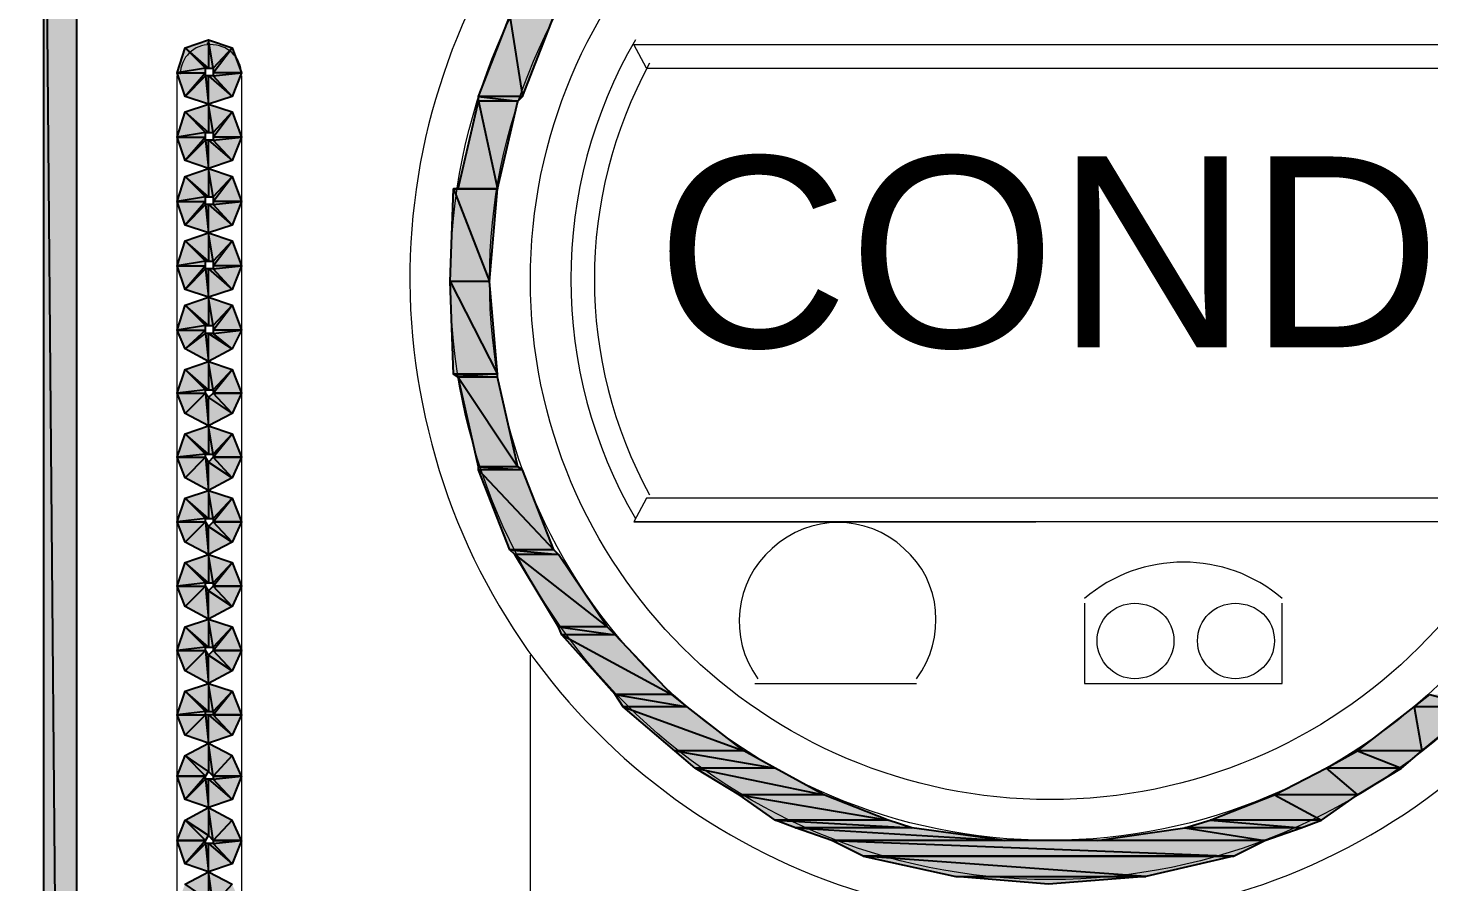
# Model space of a CAD drawing. Header units: millimetres. Extents: x 40 to 176, y -32 to 59.
# Drawn here: x 110.083 to 111.329, y -3.779 to -3.02 of the extents above; entities that cross this region are included whole.
import ezdxf

# ---------------------------------------------------------------- set-up
doc = ezdxf.new("R2010")
doc.units = ezdxf.units.MM
doc.layers.add('15 - Quadro de medição', color=6, linetype='Continuous')
doc.styles.add('Arial0', font='arial.ttf', dxfattribs={"height": 3.14658})

msp = doc.modelspace()

# ---------------------------------------------------------------- hatches: boundary and pattern name
at = {"layer": '15 - Quadro de medição', "true_color": 0x000007}
h = msp.add_hatch(color=7, dxfattribs=at)
h.paths.add_polyline_path([(110.126, -2.6836), (110.0967, -2.6836), (110.126, -6.026)])
h.paths.add_polyline_path([(110.0967, -2.6836), (110.126, -6.026), (110.0967, -6.026)])
h = msp.add_hatch(color=7, dxfattribs=at)
h.paths.add_polyline_path([(110.5506, -3.009), (110.5115, -3.009), (110.5227, -3.0803)])
h.paths.add_polyline_path([(110.5115, -3.009), (110.5227, -3.0803), (110.4836, -3.0803)])
h = msp.add_hatch(color=7, dxfattribs=at)
h.paths.add_polyline_path([(110.2643, -3.0803), (110.2475, -3.0621), (110.2726, -3.0593)])
h.paths.add_polyline_path([(110.2475, -3.0621), (110.2726, -3.0593), (110.2475, -3.0593)])
h.paths.add_polyline_path([(110.2726, -3.0593), (110.2475, -3.0593), (110.2643, -3.037)])
h.paths.add_polyline_path([(110.2475, -3.0593), (110.2643, -3.037), (110.2475, -3.0551)])
h.paths.add_polyline_path([(110.2643, -3.037), (110.2475, -3.0551), (110.2433, -3.03)])
h.paths.add_polyline_path([(110.2475, -3.0551), (110.2433, -3.03), (110.2433, -3.0551)])
h.paths.add_polyline_path([(110.2433, -3.03), (110.2433, -3.0551), (110.2224, -3.037)])
h.paths.add_polyline_path([(110.2433, -3.0551), (110.2224, -3.037), (110.2405, -3.0551)])
h.paths.add_polyline_path([(110.2224, -3.037), (110.2405, -3.0551), (110.2154, -3.0593)])
h.paths.add_polyline_path([(110.2405, -3.0551), (110.2154, -3.0593), (110.2405, -3.0593)])
h.paths.add_polyline_path([(110.2154, -3.0593), (110.2405, -3.0593), (110.2224, -3.0803)])
h.paths.add_polyline_path([(110.2405, -3.0593), (110.2224, -3.0803), (110.2405, -3.0621)])
h.paths.add_polyline_path([(110.2224, -3.0803), (110.2405, -3.0621), (110.2433, -3.0872)])
h.paths.add_polyline_path([(110.2405, -3.0621), (110.2433, -3.0872), (110.2433, -3.0621)])
h.paths.add_polyline_path([(110.2433, -3.0872), (110.2433, -3.0621), (110.2643, -3.0803)])
h.paths.add_polyline_path([(110.2433, -3.0621), (110.2643, -3.0803), (110.2475, -3.0621)])
h = msp.add_hatch(color=7, dxfattribs=at)
h.paths.add_polyline_path([(110.2643, -3.1375), (110.2475, -3.1194), (110.2726, -3.1166)])
h.paths.add_polyline_path([(110.2475, -3.1194), (110.2726, -3.1166), (110.2475, -3.1166)])
h.paths.add_polyline_path([(110.2726, -3.1166), (110.2475, -3.1166), (110.2643, -3.0942)])
h.paths.add_polyline_path([(110.2475, -3.1166), (110.2643, -3.0942), (110.2475, -3.1124)])
h.paths.add_polyline_path([(110.2643, -3.0942), (110.2475, -3.1124), (110.2433, -3.0872)])
h.paths.add_polyline_path([(110.2475, -3.1124), (110.2433, -3.0872), (110.2433, -3.1124)])
h.paths.add_polyline_path([(110.2433, -3.0872), (110.2433, -3.1124), (110.2224, -3.0942)])
h.paths.add_polyline_path([(110.2433, -3.1124), (110.2224, -3.0942), (110.2405, -3.1124)])
h.paths.add_polyline_path([(110.2224, -3.0942), (110.2405, -3.1124), (110.2154, -3.1166)])
h.paths.add_polyline_path([(110.2405, -3.1124), (110.2154, -3.1166), (110.2405, -3.1166)])
h.paths.add_polyline_path([(110.2154, -3.1166), (110.2405, -3.1166), (110.2224, -3.1375)])
h.paths.add_polyline_path([(110.2405, -3.1166), (110.2224, -3.1375), (110.2405, -3.1194)])
h.paths.add_polyline_path([(110.2224, -3.1375), (110.2405, -3.1194), (110.2433, -3.1445)])
h.paths.add_polyline_path([(110.2405, -3.1194), (110.2433, -3.1445), (110.2433, -3.1194)])
h.paths.add_polyline_path([(110.2433, -3.1445), (110.2433, -3.1194), (110.2643, -3.1375)])
h.paths.add_polyline_path([(110.2433, -3.1194), (110.2643, -3.1375), (110.2475, -3.1194)])
h = msp.add_hatch(color=7, dxfattribs=at)
h.paths.add_polyline_path([(110.5185, -3.0845), (110.4836, -3.0845), (110.5003, -3.1627)])
h.paths.add_polyline_path([(110.4836, -3.0845), (110.5003, -3.1627), (110.4654, -3.1627)])
h = msp.add_hatch(color=7, dxfattribs=at)
h.paths.add_polyline_path([(110.5227, -3.0803), (110.4836, -3.0803), (110.5185, -3.0845)])
h.paths.add_polyline_path([(110.4836, -3.0803), (110.5185, -3.0845), (110.4836, -3.0845)])
h = msp.add_hatch(color=7, dxfattribs=at)
h.paths.add_polyline_path([(110.2643, -3.1948), (110.2475, -3.1766), (110.2726, -3.1738)])
h.paths.add_polyline_path([(110.2475, -3.1766), (110.2726, -3.1738), (110.2475, -3.1738)])
h.paths.add_polyline_path([(110.2726, -3.1738), (110.2475, -3.1738), (110.2643, -3.1515)])
h.paths.add_polyline_path([(110.2475, -3.1738), (110.2643, -3.1515), (110.2475, -3.1697)])
h.paths.add_polyline_path([(110.2643, -3.1515), (110.2475, -3.1697), (110.2433, -3.1445)])
h.paths.add_polyline_path([(110.2475, -3.1697), (110.2433, -3.1445), (110.2433, -3.1697)])
h.paths.add_polyline_path([(110.2433, -3.1445), (110.2433, -3.1697), (110.2224, -3.1515)])
h.paths.add_polyline_path([(110.2433, -3.1697), (110.2224, -3.1515), (110.2405, -3.1697)])
h.paths.add_polyline_path([(110.2224, -3.1515), (110.2405, -3.1697), (110.2154, -3.1738)])
h.paths.add_polyline_path([(110.2405, -3.1697), (110.2154, -3.1738), (110.2405, -3.1738)])
h.paths.add_polyline_path([(110.2154, -3.1738), (110.2405, -3.1738), (110.2224, -3.1948)])
h.paths.add_polyline_path([(110.2405, -3.1738), (110.2224, -3.1948), (110.2405, -3.1766)])
h.paths.add_polyline_path([(110.2224, -3.1948), (110.2405, -3.1766), (110.2433, -3.2018)])
h.paths.add_polyline_path([(110.2405, -3.1766), (110.2433, -3.2018), (110.2433, -3.1766)])
h.paths.add_polyline_path([(110.2433, -3.2018), (110.2433, -3.1766), (110.2643, -3.1948)])
h.paths.add_polyline_path([(110.2433, -3.1766), (110.2643, -3.1948), (110.2475, -3.1766)])
h = msp.add_hatch(color=7, dxfattribs=at)
h.paths.add_polyline_path([(110.5003, -3.1627), (110.4612, -3.1627), (110.4933, -3.2451)])
h.paths.add_polyline_path([(110.4612, -3.1627), (110.4933, -3.2451), (110.4584, -3.2451)])
h = msp.add_hatch(color=7, dxfattribs=at)
h.paths.add_polyline_path([(110.2643, -3.2521), (110.2475, -3.2339), (110.2726, -3.2311)])
h.paths.add_polyline_path([(110.2475, -3.2339), (110.2726, -3.2311), (110.2475, -3.2311)])
h.paths.add_polyline_path([(110.2726, -3.2311), (110.2475, -3.2311), (110.2643, -3.2088)])
h.paths.add_polyline_path([(110.2475, -3.2311), (110.2643, -3.2088), (110.2475, -3.2269)])
h.paths.add_polyline_path([(110.2643, -3.2088), (110.2475, -3.2269), (110.2433, -3.2018)])
h.paths.add_polyline_path([(110.2475, -3.2269), (110.2433, -3.2018), (110.2433, -3.2269)])
h.paths.add_polyline_path([(110.2433, -3.2018), (110.2433, -3.2269), (110.2224, -3.2088)])
h.paths.add_polyline_path([(110.2433, -3.2269), (110.2224, -3.2088), (110.2405, -3.2269)])
h.paths.add_polyline_path([(110.2224, -3.2088), (110.2405, -3.2269), (110.2154, -3.2311)])
h.paths.add_polyline_path([(110.2405, -3.2269), (110.2154, -3.2311), (110.2405, -3.2311)])
h.paths.add_polyline_path([(110.2154, -3.2311), (110.2405, -3.2311), (110.2224, -3.2521)])
h.paths.add_polyline_path([(110.2405, -3.2311), (110.2224, -3.2521), (110.2405, -3.2339)])
h.paths.add_polyline_path([(110.2224, -3.2521), (110.2405, -3.2339), (110.2433, -3.259)])
h.paths.add_polyline_path([(110.2405, -3.2339), (110.2433, -3.259), (110.2433, -3.2339)])
h.paths.add_polyline_path([(110.2433, -3.259), (110.2433, -3.2339), (110.2643, -3.2521)])
h.paths.add_polyline_path([(110.2433, -3.2339), (110.2643, -3.2521), (110.2475, -3.2339)])
h = msp.add_hatch(color=7, dxfattribs=at)
h.paths.add_polyline_path([(110.4933, -3.2451), (110.4584, -3.2451), (110.5003, -3.3275)])
h.paths.add_polyline_path([(110.4584, -3.2451), (110.5003, -3.3275), (110.4612, -3.3275)])
h = msp.add_hatch(color=7, dxfattribs=at)
h.paths.add_polyline_path([(110.2643, -3.3051), (110.2475, -3.2912), (110.2726, -3.2884)])
h.paths.add_polyline_path([(110.2475, -3.2912), (110.2726, -3.2884), (110.2475, -3.2884)])
h.paths.add_polyline_path([(110.2726, -3.2884), (110.2475, -3.2884), (110.2643, -3.266)])
h.paths.add_polyline_path([(110.2475, -3.2884), (110.2643, -3.266), (110.2475, -3.2842)])
h.paths.add_polyline_path([(110.2643, -3.266), (110.2475, -3.2842), (110.2433, -3.259)])
h.paths.add_polyline_path([(110.2475, -3.2842), (110.2433, -3.259), (110.2433, -3.2842)])
h.paths.add_polyline_path([(110.2433, -3.259), (110.2433, -3.2842), (110.2224, -3.266)])
h.paths.add_polyline_path([(110.2433, -3.2842), (110.2224, -3.266), (110.2405, -3.2842)])
h.paths.add_polyline_path([(110.2224, -3.266), (110.2405, -3.2842), (110.2154, -3.2884)])
h.paths.add_polyline_path([(110.2405, -3.2842), (110.2154, -3.2884), (110.2405, -3.2884)])
h.paths.add_polyline_path([(110.2154, -3.2884), (110.2405, -3.2884), (110.2224, -3.3051)])
h.paths.add_polyline_path([(110.2405, -3.2884), (110.2224, -3.3051), (110.2405, -3.2912)])
h.paths.add_polyline_path([(110.2224, -3.3051), (110.2405, -3.2912), (110.2433, -3.3163)])
h.paths.add_polyline_path([(110.2405, -3.2912), (110.2433, -3.3163), (110.2433, -3.2912)])
h.paths.add_polyline_path([(110.2433, -3.3163), (110.2433, -3.2912), (110.2643, -3.3051)])
h.paths.add_polyline_path([(110.2433, -3.2912), (110.2643, -3.3051), (110.2475, -3.2912)])
h = msp.add_hatch(color=7, dxfattribs=at)
h.paths.add_polyline_path([(110.2726, -3.3443), (110.2475, -3.3443), (110.2643, -3.3233)])
h.paths.add_polyline_path([(110.2475, -3.3443), (110.2643, -3.3233), (110.2475, -3.3415)])
h.paths.add_polyline_path([(110.2643, -3.3233), (110.2475, -3.3415), (110.2433, -3.3163)])
h.paths.add_polyline_path([(110.2475, -3.3415), (110.2433, -3.3163), (110.2433, -3.3415)])
h.paths.add_polyline_path([(110.2433, -3.3163), (110.2433, -3.3415), (110.2224, -3.3233)])
h.paths.add_polyline_path([(110.2433, -3.3415), (110.2224, -3.3233), (110.2405, -3.3415)])
h.paths.add_polyline_path([(110.2224, -3.3233), (110.2405, -3.3415), (110.2154, -3.3443)])
h.paths.add_polyline_path([(110.2405, -3.3415), (110.2154, -3.3443), (110.2405, -3.3443)])
h.paths.add_polyline_path([(110.2154, -3.3443), (110.2405, -3.3443), (110.2224, -3.3624)])
h = msp.add_hatch(color=7, dxfattribs=at)
h.paths.add_polyline_path([(110.5003, -3.3275), (110.4612, -3.3275), (110.5003, -3.3303)])
h.paths.add_polyline_path([(110.4612, -3.3275), (110.5003, -3.3303), (110.4654, -3.3303)])
h = msp.add_hatch(color=7, dxfattribs=at)
h.paths.add_polyline_path([(110.5003, -3.3303), (110.4654, -3.3303), (110.5185, -3.4099)])
h.paths.add_polyline_path([(110.4654, -3.3303), (110.5185, -3.4099), (110.4836, -3.4099)])
h = msp.add_hatch(color=7, dxfattribs=at)
h.paths.add_polyline_path([(110.2224, -3.3624), (110.2405, -3.3443), (110.2433, -3.3736)])
h.paths.add_polyline_path([(110.2405, -3.3443), (110.2433, -3.3736), (110.2433, -3.3484)])
h.paths.add_polyline_path([(110.2433, -3.3736), (110.2433, -3.3484), (110.2643, -3.3624)])
h.paths.add_polyline_path([(110.2433, -3.3484), (110.2643, -3.3624), (110.2475, -3.3443)])
h.paths.add_polyline_path([(110.2643, -3.3624), (110.2475, -3.3443), (110.2726, -3.3443)])
h = msp.add_hatch(color=7, dxfattribs=at)
h.paths.add_polyline_path([(110.2726, -3.4015), (110.2475, -3.4015), (110.2643, -3.3806)])
h.paths.add_polyline_path([(110.2475, -3.4015), (110.2643, -3.3806), (110.2475, -3.3987)])
h.paths.add_polyline_path([(110.2643, -3.3806), (110.2475, -3.3987), (110.2433, -3.3736)])
h.paths.add_polyline_path([(110.2475, -3.3987), (110.2433, -3.3736), (110.2433, -3.3987)])
h.paths.add_polyline_path([(110.2433, -3.3736), (110.2433, -3.3987), (110.2224, -3.3806)])
h.paths.add_polyline_path([(110.2433, -3.3987), (110.2224, -3.3806), (110.2405, -3.3987)])
h.paths.add_polyline_path([(110.2224, -3.3806), (110.2405, -3.3987), (110.2154, -3.4015)])
h.paths.add_polyline_path([(110.2405, -3.3987), (110.2154, -3.4015), (110.2405, -3.4015)])
h.paths.add_polyline_path([(110.2154, -3.4015), (110.2405, -3.4015), (110.2224, -3.4197)])
h = msp.add_hatch(color=7, dxfattribs=at)
h.paths.add_polyline_path([(110.2224, -3.4197), (110.2405, -3.4015), (110.2433, -3.4309)])
h.paths.add_polyline_path([(110.2405, -3.4015), (110.2433, -3.4309), (110.2433, -3.4057)])
h.paths.add_polyline_path([(110.2433, -3.4309), (110.2433, -3.4057), (110.2643, -3.4197)])
h.paths.add_polyline_path([(110.2433, -3.4057), (110.2643, -3.4197), (110.2475, -3.4015)])
h.paths.add_polyline_path([(110.2643, -3.4197), (110.2475, -3.4015), (110.2726, -3.4015)])
h = msp.add_hatch(color=7, dxfattribs=at)
h.paths.add_polyline_path([(110.5185, -3.4099), (110.4836, -3.4099), (110.5227, -3.4127)])
h.paths.add_polyline_path([(110.4836, -3.4099), (110.5227, -3.4127), (110.4836, -3.4127)])
h = msp.add_hatch(color=7, dxfattribs=at)
h.paths.add_polyline_path([(110.5227, -3.4127), (110.4836, -3.4127), (110.5506, -3.4839)])
h.paths.add_polyline_path([(110.4836, -3.4127), (110.5506, -3.4839), (110.5115, -3.4839)])
h = msp.add_hatch(color=7, dxfattribs=at)
h.paths.add_polyline_path([(110.2726, -3.4588), (110.2475, -3.4588), (110.2643, -3.4378)])
h.paths.add_polyline_path([(110.2475, -3.4588), (110.2643, -3.4378), (110.2475, -3.456)])
h.paths.add_polyline_path([(110.2643, -3.4378), (110.2475, -3.456), (110.2433, -3.4309)])
h.paths.add_polyline_path([(110.2475, -3.456), (110.2433, -3.4309), (110.2433, -3.456)])
h.paths.add_polyline_path([(110.2433, -3.4309), (110.2433, -3.456), (110.2224, -3.4378)])
h.paths.add_polyline_path([(110.2433, -3.456), (110.2224, -3.4378), (110.2405, -3.456)])
h.paths.add_polyline_path([(110.2224, -3.4378), (110.2405, -3.456), (110.2154, -3.4588)])
h.paths.add_polyline_path([(110.2405, -3.456), (110.2154, -3.4588), (110.2405, -3.4588)])
h.paths.add_polyline_path([(110.2154, -3.4588), (110.2405, -3.4588), (110.2224, -3.4769)])
h = msp.add_hatch(color=7, dxfattribs=at)
h.paths.add_polyline_path([(110.2224, -3.4769), (110.2405, -3.4588), (110.2433, -3.4881)])
h.paths.add_polyline_path([(110.2405, -3.4588), (110.2433, -3.4881), (110.2433, -3.463)])
h.paths.add_polyline_path([(110.2433, -3.4881), (110.2433, -3.463), (110.2643, -3.4769)])
h.paths.add_polyline_path([(110.2433, -3.463), (110.2643, -3.4769), (110.2475, -3.4588)])
h.paths.add_polyline_path([(110.2643, -3.4769), (110.2475, -3.4588), (110.2726, -3.4588)])
h = msp.add_hatch(color=7, dxfattribs=at)
h.paths.add_polyline_path([(110.2726, -3.5161), (110.2475, -3.5161), (110.2643, -3.4951)])
h.paths.add_polyline_path([(110.2475, -3.5161), (110.2643, -3.4951), (110.2475, -3.5133)])
h.paths.add_polyline_path([(110.2643, -3.4951), (110.2475, -3.5133), (110.2433, -3.4881)])
h.paths.add_polyline_path([(110.2475, -3.5133), (110.2433, -3.4881), (110.2433, -3.5133)])
h.paths.add_polyline_path([(110.2433, -3.4881), (110.2433, -3.5133), (110.2224, -3.4951)])
h.paths.add_polyline_path([(110.2433, -3.5133), (110.2224, -3.4951), (110.2405, -3.5133)])
h.paths.add_polyline_path([(110.2224, -3.4951), (110.2405, -3.5133), (110.2154, -3.5161)])
h.paths.add_polyline_path([(110.2405, -3.5133), (110.2154, -3.5161), (110.2405, -3.5161)])
h.paths.add_polyline_path([(110.2154, -3.5161), (110.2405, -3.5161), (110.2224, -3.5342)])
h = msp.add_hatch(color=7, dxfattribs=at)
h.paths.add_polyline_path([(110.5506, -3.4839), (110.5115, -3.4839), (110.5548, -3.4881)])
h.paths.add_polyline_path([(110.5115, -3.4839), (110.5548, -3.4881), (110.5157, -3.4881)])
h = msp.add_hatch(color=7, dxfattribs=at)
h.paths.add_polyline_path([(110.5548, -3.4881), (110.5157, -3.4881), (110.5981, -3.5524)])
h.paths.add_polyline_path([(110.5157, -3.4881), (110.5981, -3.5524), (110.5548, -3.5524)])
h = msp.add_hatch(color=7, dxfattribs=at)
h.paths.add_polyline_path([(110.2224, -3.5342), (110.2405, -3.5161), (110.2433, -3.5454)])
h.paths.add_polyline_path([(110.2405, -3.5161), (110.2433, -3.5454), (110.2433, -3.5202)])
h.paths.add_polyline_path([(110.2433, -3.5454), (110.2433, -3.5202), (110.2643, -3.5342)])
h.paths.add_polyline_path([(110.2433, -3.5202), (110.2643, -3.5342), (110.2475, -3.5161)])
h.paths.add_polyline_path([(110.2643, -3.5342), (110.2475, -3.5161), (110.2726, -3.5161)])
h = msp.add_hatch(color=7, dxfattribs=at)
h.paths.add_polyline_path([(110.2726, -3.5733), (110.2475, -3.5733), (110.2643, -3.5524)])
h.paths.add_polyline_path([(110.2475, -3.5733), (110.2643, -3.5524), (110.2475, -3.5705)])
h.paths.add_polyline_path([(110.2643, -3.5524), (110.2475, -3.5705), (110.2433, -3.5454)])
h.paths.add_polyline_path([(110.2475, -3.5705), (110.2433, -3.5454), (110.2433, -3.5705)])
h.paths.add_polyline_path([(110.2433, -3.5454), (110.2433, -3.5705), (110.2224, -3.5524)])
h.paths.add_polyline_path([(110.2433, -3.5705), (110.2224, -3.5524), (110.2405, -3.5705)])
h.paths.add_polyline_path([(110.2224, -3.5524), (110.2405, -3.5705), (110.2154, -3.5733)])
h.paths.add_polyline_path([(110.2405, -3.5705), (110.2154, -3.5733), (110.2405, -3.5733)])
h.paths.add_polyline_path([(110.2154, -3.5733), (110.2405, -3.5733), (110.2224, -3.5915)])
h = msp.add_hatch(color=7, dxfattribs=at)
h.paths.add_polyline_path([(110.5981, -3.5524), (110.5548, -3.5524), (110.6051, -3.5594)])
h.paths.add_polyline_path([(110.5548, -3.5524), (110.6051, -3.5594), (110.5576, -3.5594)])
h = msp.add_hatch(color=7, dxfattribs=at)
h.paths.add_polyline_path([(110.6051, -3.5594), (110.5576, -3.5594), (110.6554, -3.6124)])
h.paths.add_polyline_path([(110.5576, -3.5594), (110.6554, -3.6124), (110.6051, -3.6124)])
h = msp.add_hatch(color=7, dxfattribs=at)
h.paths.add_polyline_path([(110.2224, -3.5915), (110.2405, -3.5733), (110.2433, -3.6027)])
h.paths.add_polyline_path([(110.2405, -3.5733), (110.2433, -3.6027), (110.2433, -3.5775)])
h.paths.add_polyline_path([(110.2433, -3.6027), (110.2433, -3.5775), (110.2643, -3.5915)])
h.paths.add_polyline_path([(110.2433, -3.5775), (110.2643, -3.5915), (110.2475, -3.5733)])
h.paths.add_polyline_path([(110.2643, -3.5915), (110.2475, -3.5733), (110.2726, -3.5733)])
h = msp.add_hatch(color=7, dxfattribs=at)
h.paths.add_polyline_path([(110.2726, -3.6306), (110.2475, -3.6306), (110.2643, -3.6096)])
h.paths.add_polyline_path([(110.2475, -3.6306), (110.2643, -3.6096), (110.2475, -3.6278)])
h.paths.add_polyline_path([(110.2643, -3.6096), (110.2475, -3.6278), (110.2433, -3.6027)])
h.paths.add_polyline_path([(110.2475, -3.6278), (110.2433, -3.6027), (110.2433, -3.6278)])
h.paths.add_polyline_path([(110.2433, -3.6027), (110.2433, -3.6278), (110.2224, -3.6096)])
h.paths.add_polyline_path([(110.2433, -3.6278), (110.2224, -3.6096), (110.2405, -3.6278)])
h.paths.add_polyline_path([(110.2224, -3.6096), (110.2405, -3.6278), (110.2154, -3.6306)])
h.paths.add_polyline_path([(110.2405, -3.6278), (110.2154, -3.6306), (110.2405, -3.6306)])
h.paths.add_polyline_path([(110.2154, -3.6306), (110.2405, -3.6306), (110.2224, -3.6487)])
h = msp.add_hatch(color=7, dxfattribs=at)
h.paths.add_polyline_path([(110.6554, -3.6124), (110.6051, -3.6124), (110.6693, -3.6236)])
h.paths.add_polyline_path([(110.6051, -3.6124), (110.6693, -3.6236), (110.6121, -3.6236)])
h = msp.add_hatch(color=7, dxfattribs=at)
h.paths.add_polyline_path([(111.3803, -3.6124), (111.33, -3.6124), (111.3705, -3.6236)])
h.paths.add_polyline_path([(111.33, -3.6124), (111.3705, -3.6236), (111.316, -3.6236)])
h = msp.add_hatch(color=7, dxfattribs=at)
h.paths.add_polyline_path([(110.6693, -3.6236), (110.6121, -3.6236), (110.7196, -3.6627)])
h.paths.add_polyline_path([(110.6121, -3.6236), (110.7196, -3.6627), (110.6582, -3.6627)])
h = msp.add_hatch(color=7, dxfattribs=at)
h.paths.add_polyline_path([(111.3705, -3.6236), (111.316, -3.6236), (111.323, -3.6627)])
h.paths.add_polyline_path([(111.316, -3.6236), (111.323, -3.6627), (111.2657, -3.6627)])
h = msp.add_hatch(color=7, dxfattribs=at)
h.paths.add_polyline_path([(110.2224, -3.6487), (110.2405, -3.6306), (110.2433, -3.6557)])
h.paths.add_polyline_path([(110.2405, -3.6306), (110.2433, -3.6557), (110.2433, -3.6306)])
h.paths.add_polyline_path([(110.2433, -3.6557), (110.2433, -3.6306), (110.2643, -3.6487)])
h.paths.add_polyline_path([(110.2433, -3.6306), (110.2643, -3.6487), (110.2475, -3.6306)])
h.paths.add_polyline_path([(110.2643, -3.6487), (110.2475, -3.6306), (110.2726, -3.6306)])
h = msp.add_hatch(color=7, dxfattribs=at)
h.paths.add_polyline_path([(110.2726, -3.6851), (110.2643, -3.6669), (110.2475, -3.6851)])
h.paths.add_polyline_path([(110.2643, -3.6669), (110.2475, -3.6851), (110.2433, -3.6557)])
h.paths.add_polyline_path([(110.2475, -3.6851), (110.2433, -3.6557), (110.2433, -3.6809)])
h.paths.add_polyline_path([(110.2433, -3.6557), (110.2433, -3.6809), (110.2224, -3.6669)])
h.paths.add_polyline_path([(110.2433, -3.6809), (110.2224, -3.6669), (110.2405, -3.6851)])
h.paths.add_polyline_path([(110.2224, -3.6669), (110.2405, -3.6851), (110.2154, -3.6851)])
h = msp.add_hatch(color=7, dxfattribs=at)
h.paths.add_polyline_path([(110.7196, -3.6627), (110.6582, -3.6627), (110.7475, -3.6781)])
h.paths.add_polyline_path([(110.6582, -3.6627), (110.7475, -3.6781), (110.6763, -3.6781)])
h = msp.add_hatch(color=7, dxfattribs=at)
h.paths.add_polyline_path([(111.323, -3.6627), (111.2657, -3.6627), (111.3049, -3.6781)])
h.paths.add_polyline_path([(111.2657, -3.6627), (111.3049, -3.6781), (111.2378, -3.6781)])
h = msp.add_hatch(color=7, dxfattribs=at)
h.paths.add_polyline_path([(110.2154, -3.6851), (110.2405, -3.6851), (110.2224, -3.706)])
h.paths.add_polyline_path([(110.2405, -3.6851), (110.2224, -3.706), (110.2405, -3.6879)])
h.paths.add_polyline_path([(110.2224, -3.706), (110.2405, -3.6879), (110.2433, -3.713)])
h.paths.add_polyline_path([(110.2405, -3.6879), (110.2433, -3.713), (110.2433, -3.6879)])
h.paths.add_polyline_path([(110.2433, -3.713), (110.2433, -3.6879), (110.2643, -3.706)])
h.paths.add_polyline_path([(110.2433, -3.6879), (110.2643, -3.706), (110.2475, -3.6879)])
h.paths.add_polyline_path([(110.2643, -3.706), (110.2475, -3.6879), (110.2726, -3.6851)])
h.paths.add_polyline_path([(110.2475, -3.6879), (110.2726, -3.6851), (110.2475, -3.6851)])
h = msp.add_hatch(color=7, dxfattribs=at)
h.paths.add_polyline_path([(110.7475, -3.6781), (110.6763, -3.6781), (110.7908, -3.7018)])
h.paths.add_polyline_path([(110.6763, -3.6781), (110.7908, -3.7018), (110.7154, -3.7018)])
h = msp.add_hatch(color=7, dxfattribs=at)
h.paths.add_polyline_path([(111.3049, -3.6781), (111.2378, -3.6781), (111.2657, -3.7018)])
h.paths.add_polyline_path([(111.2378, -3.6781), (111.2657, -3.7018), (111.1917, -3.7018)])
h = msp.add_hatch(color=7, dxfattribs=at)
h.paths.add_polyline_path([(110.7908, -3.7018), (110.7154, -3.7018), (110.8481, -3.7242)])
h.paths.add_polyline_path([(110.7154, -3.7018), (110.8481, -3.7242), (110.7475, -3.7242)])
h = msp.add_hatch(color=7, dxfattribs=at)
h.paths.add_polyline_path([(111.2657, -3.7018), (111.1917, -3.7018), (111.2336, -3.7242)])
h.paths.add_polyline_path([(111.1917, -3.7018), (111.2336, -3.7242), (111.1344, -3.7242)])
h = msp.add_hatch(color=7, dxfattribs=at)
h.paths.add_polyline_path([(110.2726, -3.7423), (110.2643, -3.7242), (110.2475, -3.7423)])
h.paths.add_polyline_path([(110.2643, -3.7242), (110.2475, -3.7423), (110.2433, -3.713)])
h.paths.add_polyline_path([(110.2475, -3.7423), (110.2433, -3.713), (110.2433, -3.7381)])
h.paths.add_polyline_path([(110.2433, -3.713), (110.2433, -3.7381), (110.2224, -3.7242)])
h.paths.add_polyline_path([(110.2433, -3.7381), (110.2224, -3.7242), (110.2405, -3.7423)])
h.paths.add_polyline_path([(110.2224, -3.7242), (110.2405, -3.7423), (110.2154, -3.7423)])
h = msp.add_hatch(color=7, dxfattribs=at)
h.paths.add_polyline_path([(110.8481, -3.7242), (110.7475, -3.7242), (110.8691, -3.7312)])
h.paths.add_polyline_path([(110.7475, -3.7242), (110.8691, -3.7312), (110.7657, -3.7312)])
h = msp.add_hatch(color=7, dxfattribs=at)
h.paths.add_polyline_path([(111.2336, -3.7242), (111.1344, -3.7242), (111.2155, -3.7312)])
h.paths.add_polyline_path([(111.1344, -3.7242), (111.2155, -3.7312), (111.1121, -3.7312)])
h = msp.add_hatch(color=7, dxfattribs=at)
h.paths.add_polyline_path([(110.8691, -3.7312), (110.7657, -3.7312), (110.9515, -3.7423)])
h.paths.add_polyline_path([(110.7657, -3.7312), (110.9515, -3.7423), (110.7978, -3.7423)])
h = msp.add_hatch(color=7, dxfattribs=at)
h.paths.add_polyline_path([(111.2155, -3.7312), (111.1121, -3.7312), (111.1833, -3.7423)])
h.paths.add_polyline_path([(111.1121, -3.7312), (111.1833, -3.7423), (111.0339, -3.7423)])
h = msp.add_hatch(color=7, dxfattribs=at)
h.paths.add_polyline_path([(110.2154, -3.7423), (110.2405, -3.7423), (110.2224, -3.7633)])
h.paths.add_polyline_path([(110.2405, -3.7423), (110.2224, -3.7633), (110.2405, -3.7451)])
h.paths.add_polyline_path([(110.2224, -3.7633), (110.2405, -3.7451), (110.2433, -3.7703)])
h.paths.add_polyline_path([(110.2405, -3.7451), (110.2433, -3.7703), (110.2433, -3.7451)])
h.paths.add_polyline_path([(110.2433, -3.7703), (110.2433, -3.7451), (110.2643, -3.7633)])
h.paths.add_polyline_path([(110.2433, -3.7451), (110.2643, -3.7633), (110.2475, -3.7451)])
h.paths.add_polyline_path([(110.2643, -3.7633), (110.2475, -3.7451), (110.2726, -3.7423)])
h.paths.add_polyline_path([(110.2475, -3.7451), (110.2726, -3.7423), (110.2475, -3.7423)])
h = msp.add_hatch(color=7, dxfattribs=at)
h.paths.add_polyline_path([(111.1833, -3.7423), (110.7978, -3.7423), (111.1554, -3.7563)])
h.paths.add_polyline_path([(110.7978, -3.7423), (111.1554, -3.7563), (110.8258, -3.7563)])
h = msp.add_hatch(color=7, dxfattribs=at)
h.paths.add_polyline_path([(110.8258, -3.7563), (110.9082, -3.7745), (111.0772, -3.7745)])
h.paths.add_polyline_path([(110.9082, -3.7745), (111.0772, -3.7745), (110.9906, -3.7814)])
msp.add_hatch(color=7, dxfattribs=at).paths.add_polyline_path([(110.8258, -3.7563), (111.1554, -3.7563), (111.0772, -3.7745)])
h = msp.add_hatch(color=7, dxfattribs=at)
h.paths.add_polyline_path([(110.2726, -3.7996), (110.2643, -3.7814), (110.2475, -3.7996)])
h.paths.add_polyline_path([(110.2643, -3.7814), (110.2475, -3.7996), (110.2433, -3.7703)])
h.paths.add_polyline_path([(110.2475, -3.7996), (110.2433, -3.7703), (110.2433, -3.7954)])
h.paths.add_polyline_path([(110.2433, -3.7703), (110.2433, -3.7954), (110.2224, -3.7814)])
h.paths.add_polyline_path([(110.2433, -3.7954), (110.2224, -3.7814), (110.2405, -3.7996)])
h.paths.add_polyline_path([(110.2224, -3.7814), (110.2405, -3.7996), (110.2154, -3.7996)])

# ---------------------------------------------------------------- linework, layer by layer
at = {"layer": '15 - Quadro de medição', "color": 7, "linetype": 'Continuous', "lineweight": 20, "true_color": 0x000007}
for points in [[(110.126, -6.026), (110.126, -2.4685), (110.126, -2.4685)], [(110.0967, -2.6836), (110.0967, -6.026), (110.126, -6.026), (110.0827, -6.026)], [(110.2433, -3.0342), (110.2419, -3.0328), (110.2419, -3.0328)], [(110.633, -3.0551), (110.6218, -3.0342), (110.6218, -3.0342)], [(110.6218, -3.0342), (111.3621, -3.0342), (111.3621, -3.0342)], [(110.2154, -3.97), (110.2154, -3.0621), (110.2154, -3.0621)], [(110.2726, -3.0621), (110.2726, -3.97), (110.2726, -3.97)], [(110.633, -3.0551), (111.3482, -3.0551), (111.3482, -3.0551)], [(110.633, -3.4378), (110.6218, -3.4588), (110.6218, -3.4588)], [(111.3482, -3.4378), (110.633, -3.4378), (110.633, -3.4378)], [(111.3621, -3.4588), (110.6218, -3.4588), (110.6218, -3.4588)], [(110.6218, -3.4588), (110.9794, -3.4588), (110.9794, -3.4588)], [(110.2433, -3.4993), (110.2433, -3.4881), (110.2433, -3.4881)], [(111.0227, -3.5314), (111.0227, -3.6027), (111.1987, -3.6027), (111.1987, -3.5314)], [(110.5297, -3.9239), (110.5297, -3.5775), (110.5297, -3.5775)], [(110.7294, -3.6027), (110.8733, -3.6027), (110.8733, -3.6027)]]:
    msp.add_lwpolyline(points, dxfattribs=at)
at = {"layer": '15 - Quadro de medição', "color": 7, "linetype": 'Continuous', "lineweight": -2, "true_color": 0x000007}
for points in [[(110.126, -2.6836), (110.0967, -2.6836), (110.126, -6.026)], [(110.0967, -2.6836), (110.126, -6.026), (110.0967, -6.026)], [(110.5115, -3.009), (110.5227, -3.0803), (110.4836, -3.0803)], [(110.5506, -3.009), (110.5115, -3.009), (110.5227, -3.0803)], [(110.2224, -3.037), (110.2405, -3.0551), (110.2154, -3.0593)], [(110.2433, -3.03), (110.2433, -3.0551), (110.2224, -3.037)], [(110.2433, -3.0551), (110.2224, -3.037), (110.2405, -3.0551)], [(110.2643, -3.037), (110.2475, -3.0551), (110.2433, -3.03)], [(110.2475, -3.0551), (110.2433, -3.03), (110.2433, -3.0551)], [(110.2726, -3.0593), (110.2475, -3.0593), (110.2643, -3.037)], [(110.2475, -3.0593), (110.2643, -3.037), (110.2475, -3.0551)], [(110.2405, -3.0551), (110.2154, -3.0593), (110.2405, -3.0593)], [(110.2154, -3.0593), (110.2405, -3.0593), (110.2224, -3.0803)], [(110.2405, -3.0593), (110.2224, -3.0803), (110.2405, -3.0621)], [(110.2224, -3.0803), (110.2405, -3.0621), (110.2433, -3.0872)], [(110.2405, -3.0621), (110.2433, -3.0872), (110.2433, -3.0621)], [(110.2433, -3.0872), (110.2433, -3.0621), (110.2643, -3.0803)], [(110.2433, -3.0621), (110.2643, -3.0803), (110.2475, -3.0621)], [(110.2643, -3.0803), (110.2475, -3.0621), (110.2726, -3.0593)], [(110.2475, -3.0621), (110.2726, -3.0593), (110.2475, -3.0593)], [(110.2433, -3.0872), (110.2433, -3.1124), (110.2224, -3.0942)], [(110.2643, -3.0942), (110.2475, -3.1124), (110.2433, -3.0872)], [(110.2475, -3.1124), (110.2433, -3.0872), (110.2433, -3.1124)], [(110.4836, -3.0845), (110.5003, -3.1627), (110.4654, -3.1627)], [(110.5227, -3.0803), (110.4836, -3.0803), (110.5185, -3.0845)], [(110.4836, -3.0803), (110.5185, -3.0845), (110.4836, -3.0845)], [(110.5185, -3.0845), (110.4836, -3.0845), (110.5003, -3.1627)], [(110.2224, -3.0942), (110.2405, -3.1124), (110.2154, -3.1166)], [(110.2433, -3.1124), (110.2224, -3.0942), (110.2405, -3.1124)], [(110.2726, -3.1166), (110.2475, -3.1166), (110.2643, -3.0942)], [(110.2475, -3.1166), (110.2643, -3.0942), (110.2475, -3.1124)], [(110.2405, -3.1124), (110.2154, -3.1166), (110.2405, -3.1166)], [(110.2154, -3.1166), (110.2405, -3.1166), (110.2224, -3.1375)], [(110.2405, -3.1166), (110.2224, -3.1375), (110.2405, -3.1194)], [(110.2224, -3.1375), (110.2405, -3.1194), (110.2433, -3.1445)], [(110.2405, -3.1194), (110.2433, -3.1445), (110.2433, -3.1194)], [(110.2433, -3.1445), (110.2433, -3.1194), (110.2643, -3.1375)], [(110.2433, -3.1194), (110.2643, -3.1375), (110.2475, -3.1194)], [(110.2643, -3.1375), (110.2475, -3.1194), (110.2726, -3.1166)], [(110.2475, -3.1194), (110.2726, -3.1166), (110.2475, -3.1166)], [(110.2224, -3.1515), (110.2405, -3.1697), (110.2154, -3.1738)], [(110.2433, -3.1445), (110.2433, -3.1697), (110.2224, -3.1515)], [(110.2433, -3.1697), (110.2224, -3.1515), (110.2405, -3.1697)], [(110.2643, -3.1515), (110.2475, -3.1697), (110.2433, -3.1445)], [(110.2475, -3.1697), (110.2433, -3.1445), (110.2433, -3.1697)], [(110.2726, -3.1738), (110.2475, -3.1738), (110.2643, -3.1515)], [(110.2475, -3.1738), (110.2643, -3.1515), (110.2475, -3.1697)], [(110.4612, -3.1627), (110.4933, -3.2451), (110.4584, -3.2451)], [(110.4654, -3.1627), (110.5003, -3.1627), (110.4612, -3.1627)], [(110.5003, -3.1627), (110.4612, -3.1627), (110.4933, -3.2451)], [(110.5003, -3.1627), (110.4654, -3.1627)], [(110.2405, -3.1697), (110.2154, -3.1738), (110.2405, -3.1738)], [(110.2154, -3.1738), (110.2405, -3.1738), (110.2224, -3.1948)], [(110.2405, -3.1738), (110.2224, -3.1948), (110.2405, -3.1766)], [(110.2224, -3.1948), (110.2405, -3.1766), (110.2433, -3.2018)], [(110.2405, -3.1766), (110.2433, -3.2018), (110.2433, -3.1766)], [(110.2433, -3.2018), (110.2433, -3.1766), (110.2643, -3.1948)], [(110.2433, -3.1766), (110.2643, -3.1948), (110.2475, -3.1766)], [(110.2643, -3.1948), (110.2475, -3.1766), (110.2726, -3.1738)], [(110.2475, -3.1766), (110.2726, -3.1738), (110.2475, -3.1738)], [(110.2433, -3.2018), (110.2433, -3.2269), (110.2224, -3.2088)], [(110.2643, -3.2088), (110.2475, -3.2269), (110.2433, -3.2018)], [(110.2475, -3.2269), (110.2433, -3.2018), (110.2433, -3.2269)], [(110.2224, -3.2088), (110.2405, -3.2269), (110.2154, -3.2311)], [(110.2433, -3.2269), (110.2224, -3.2088), (110.2405, -3.2269)], [(110.2726, -3.2311), (110.2475, -3.2311), (110.2643, -3.2088)], [(110.2475, -3.2311), (110.2643, -3.2088), (110.2475, -3.2269)], [(110.2405, -3.2269), (110.2154, -3.2311), (110.2405, -3.2311)], [(110.2154, -3.2311), (110.2405, -3.2311), (110.2224, -3.2521)], [(110.2405, -3.2311), (110.2224, -3.2521), (110.2405, -3.2339)], [(110.2224, -3.2521), (110.2405, -3.2339), (110.2433, -3.259)], [(110.2405, -3.2339), (110.2433, -3.259), (110.2433, -3.2339)], [(110.2433, -3.259), (110.2433, -3.2339), (110.2643, -3.2521)], [(110.2433, -3.2339), (110.2643, -3.2521), (110.2475, -3.2339)], [(110.2643, -3.2521), (110.2475, -3.2339), (110.2726, -3.2311)], [(110.2475, -3.2339), (110.2726, -3.2311), (110.2475, -3.2311)], [(110.4933, -3.2451), (110.4584, -3.2451), (110.5003, -3.3275)], [(110.4584, -3.2451), (110.5003, -3.3275), (110.4612, -3.3275)], [(110.2433, -3.259), (110.2433, -3.2842), (110.2224, -3.266)], [(110.2643, -3.266), (110.2475, -3.2842), (110.2433, -3.259)], [(110.2475, -3.2842), (110.2433, -3.259), (110.2433, -3.2842)], [(110.2224, -3.266), (110.2405, -3.2842), (110.2154, -3.2884)], [(110.2433, -3.2842), (110.2224, -3.266), (110.2405, -3.2842)], [(110.2726, -3.2884), (110.2475, -3.2884), (110.2643, -3.266)], [(110.2475, -3.2884), (110.2643, -3.266), (110.2475, -3.2842)], [(110.2405, -3.2842), (110.2154, -3.2884), (110.2405, -3.2884)], [(110.2154, -3.2884), (110.2405, -3.2884), (110.2224, -3.3051)], [(110.2405, -3.2884), (110.2224, -3.3051), (110.2405, -3.2912)], [(110.2643, -3.3051), (110.2475, -3.2912), (110.2726, -3.2884)], [(110.2475, -3.2912), (110.2726, -3.2884), (110.2475, -3.2884)], [(110.2224, -3.3051), (110.2405, -3.2912), (110.2433, -3.3163)], [(110.2405, -3.2912), (110.2433, -3.3163), (110.2433, -3.2912)], [(110.2433, -3.3163), (110.2433, -3.2912), (110.2643, -3.3051)], [(110.2433, -3.2912), (110.2643, -3.3051), (110.2475, -3.2912)], [(110.2224, -3.3233), (110.2405, -3.3415), (110.2154, -3.3443)], [(110.2433, -3.3163), (110.2433, -3.3415), (110.2224, -3.3233)], [(110.2433, -3.3415), (110.2224, -3.3233), (110.2405, -3.3415)], [(110.2643, -3.3233), (110.2475, -3.3415), (110.2433, -3.3163)], [(110.2475, -3.3415), (110.2433, -3.3163), (110.2433, -3.3415)], [(110.2726, -3.3443), (110.2475, -3.3443), (110.2643, -3.3233)], [(110.2475, -3.3443), (110.2643, -3.3233), (110.2475, -3.3415)], [(110.5003, -3.3275), (110.4612, -3.3275), (110.5003, -3.3303)], [(110.4612, -3.3275), (110.5003, -3.3303), (110.4654, -3.3303)], [(110.5003, -3.3303), (110.4654, -3.3303), (110.5185, -3.4099)], [(110.4654, -3.3303), (110.5185, -3.4099), (110.4836, -3.4099)], [(110.2405, -3.3415), (110.2154, -3.3443), (110.2405, -3.3443)], [(110.2154, -3.3443), (110.2405, -3.3443), (110.2224, -3.3624)], [(110.2224, -3.3624), (110.2405, -3.3443), (110.2433, -3.3736)], [(110.2405, -3.3443), (110.2433, -3.3736), (110.2433, -3.3484)], [(110.2433, -3.3484), (110.2643, -3.3624), (110.2475, -3.3443)], [(110.2433, -3.3736), (110.2433, -3.3484), (110.2643, -3.3624)], [(110.2643, -3.3624), (110.2475, -3.3443), (110.2726, -3.3443)], [(110.2433, -3.3736), (110.2433, -3.3987), (110.2224, -3.3806)], [(110.2643, -3.3806), (110.2475, -3.3987), (110.2433, -3.3736)], [(110.2475, -3.3987), (110.2433, -3.3736), (110.2433, -3.3987)], [(110.2224, -3.3806), (110.2405, -3.3987), (110.2154, -3.4015)], [(110.2433, -3.3987), (110.2224, -3.3806), (110.2405, -3.3987)], [(110.2726, -3.4015), (110.2475, -3.4015), (110.2643, -3.3806)], [(110.2475, -3.4015), (110.2643, -3.3806), (110.2475, -3.3987)], [(110.2405, -3.3987), (110.2154, -3.4015), (110.2405, -3.4015)], [(110.2154, -3.4015), (110.2405, -3.4015), (110.2224, -3.4197)], [(110.2224, -3.4197), (110.2405, -3.4015), (110.2433, -3.4309)], [(110.2405, -3.4015), (110.2433, -3.4309), (110.2433, -3.4057)], [(110.2433, -3.4057), (110.2643, -3.4197), (110.2475, -3.4015)], [(110.2643, -3.4197), (110.2475, -3.4015), (110.2726, -3.4015)], [(110.2433, -3.4309), (110.2433, -3.4057), (110.2643, -3.4197)], [(110.5185, -3.4099), (110.4836, -3.4099), (110.5227, -3.4127)], [(110.4836, -3.4099), (110.5227, -3.4127), (110.4836, -3.4127)], [(110.5227, -3.4127), (110.4836, -3.4127), (110.5506, -3.4839)], [(110.4836, -3.4127), (110.5506, -3.4839), (110.5115, -3.4839)], [(110.2224, -3.4378), (110.2405, -3.456), (110.2154, -3.4588)], [(110.2433, -3.4309), (110.2433, -3.456), (110.2224, -3.4378)], [(110.2433, -3.456), (110.2224, -3.4378), (110.2405, -3.456)], [(110.2643, -3.4378), (110.2475, -3.456), (110.2433, -3.4309)], [(110.2475, -3.456), (110.2433, -3.4309), (110.2433, -3.456)], [(110.2726, -3.4588), (110.2475, -3.4588), (110.2643, -3.4378)], [(110.2475, -3.4588), (110.2643, -3.4378), (110.2475, -3.456)], [(110.2405, -3.456), (110.2154, -3.4588), (110.2405, -3.4588)], [(110.2154, -3.4588), (110.2405, -3.4588), (110.2224, -3.4769)], [(110.2224, -3.4769), (110.2405, -3.4588), (110.2433, -3.4881)], [(110.2405, -3.4588), (110.2433, -3.4881), (110.2433, -3.463)], [(110.2433, -3.463), (110.2643, -3.4769), (110.2475, -3.4588)], [(110.2433, -3.4881), (110.2433, -3.463), (110.2643, -3.4769)], [(110.2643, -3.4769), (110.2475, -3.4588), (110.2726, -3.4588)], [(110.2433, -3.4881), (110.2433, -3.5133), (110.2224, -3.4951)], [(110.2643, -3.4951), (110.2475, -3.5133), (110.2433, -3.4881)], [(110.2475, -3.5133), (110.2433, -3.4881), (110.2433, -3.5133)], [(110.5506, -3.4839), (110.5115, -3.4839), (110.5548, -3.4881)], [(110.5115, -3.4839), (110.5548, -3.4881), (110.5157, -3.4881)], [(110.5548, -3.4881), (110.5157, -3.4881), (110.5981, -3.5524)], [(110.5157, -3.4881), (110.5981, -3.5524), (110.5548, -3.5524)], [(110.2224, -3.4951), (110.2405, -3.5133), (110.2154, -3.5161)], [(110.2433, -3.5133), (110.2224, -3.4951), (110.2405, -3.5133)], [(110.2726, -3.5161), (110.2475, -3.5161), (110.2643, -3.4951)], [(110.2475, -3.5161), (110.2643, -3.4951), (110.2475, -3.5133)], [(110.2405, -3.5133), (110.2154, -3.5161), (110.2405, -3.5161)], [(110.2154, -3.5161), (110.2405, -3.5161), (110.2224, -3.5342)], [(110.2224, -3.5342), (110.2405, -3.5161), (110.2433, -3.5454)], [(110.2405, -3.5161), (110.2433, -3.5454), (110.2433, -3.5202)], [(110.2433, -3.5202), (110.2643, -3.5342), (110.2475, -3.5161)], [(110.2433, -3.5454), (110.2433, -3.5202), (110.2643, -3.5342)], [(110.2643, -3.5342), (110.2475, -3.5161), (110.2726, -3.5161)], [(110.2224, -3.5524), (110.2405, -3.5705), (110.2154, -3.5733)], [(110.2433, -3.5454), (110.2433, -3.5705), (110.2224, -3.5524)], [(110.2433, -3.5705), (110.2224, -3.5524), (110.2405, -3.5705)], [(110.2643, -3.5524), (110.2475, -3.5705), (110.2433, -3.5454)], [(110.2475, -3.5705), (110.2433, -3.5454), (110.2433, -3.5705)], [(110.2726, -3.5733), (110.2475, -3.5733), (110.2643, -3.5524)], [(110.2475, -3.5733), (110.2643, -3.5524), (110.2475, -3.5705)], [(110.5981, -3.5524), (110.5548, -3.5524), (110.6051, -3.5594)], [(110.5548, -3.5524), (110.6051, -3.5594), (110.5576, -3.5594)], [(110.6051, -3.5594), (110.5576, -3.5594), (110.6554, -3.6124)], [(110.5576, -3.5594), (110.6554, -3.6124), (110.6051, -3.6124)], [(110.2405, -3.5705), (110.2154, -3.5733), (110.2405, -3.5733)], [(110.2154, -3.5733), (110.2405, -3.5733), (110.2224, -3.5915)], [(110.2224, -3.5915), (110.2405, -3.5733), (110.2433, -3.6027)], [(110.2405, -3.5733), (110.2433, -3.6027), (110.2433, -3.5775)], [(110.2433, -3.5775), (110.2643, -3.5915), (110.2475, -3.5733)], [(110.2433, -3.6027), (110.2433, -3.5775), (110.2643, -3.5915)], [(110.2643, -3.5915), (110.2475, -3.5733), (110.2726, -3.5733)], [(110.2224, -3.6096), (110.2405, -3.6278), (110.2154, -3.6306)], [(110.2433, -3.6027), (110.2433, -3.6278), (110.2224, -3.6096)], [(110.2433, -3.6278), (110.2224, -3.6096), (110.2405, -3.6278)], [(110.2643, -3.6096), (110.2475, -3.6278), (110.2433, -3.6027)], [(110.2475, -3.6278), (110.2433, -3.6027), (110.2433, -3.6278)], [(110.2726, -3.6306), (110.2475, -3.6306), (110.2643, -3.6096)], [(110.2475, -3.6306), (110.2643, -3.6096), (110.2475, -3.6278)], [(110.6554, -3.6124), (110.6051, -3.6124), (110.6693, -3.6236)], [(110.6051, -3.6124), (110.6693, -3.6236), (110.6121, -3.6236)], [(111.33, -3.6124), (111.3705, -3.6236), (111.316, -3.6236)], [(110.6693, -3.6236), (110.6121, -3.6236), (110.7196, -3.6627)], [(110.6121, -3.6236), (110.7196, -3.6627), (110.6582, -3.6627)], [(111.316, -3.6236), (111.323, -3.6627), (111.2657, -3.6627)], [(111.3705, -3.6236), (111.316, -3.6236), (111.323, -3.6627)], [(110.2405, -3.6278), (110.2154, -3.6306), (110.2405, -3.6306)], [(110.2154, -3.6306), (110.2405, -3.6306), (110.2224, -3.6487)], [(110.2224, -3.6487), (110.2405, -3.6306), (110.2433, -3.6557)], [(110.2405, -3.6306), (110.2433, -3.6557), (110.2433, -3.6306)], [(110.2433, -3.6557), (110.2433, -3.6306), (110.2643, -3.6487)], [(110.2433, -3.6306), (110.2643, -3.6487), (110.2475, -3.6306)], [(110.2643, -3.6487), (110.2475, -3.6306), (110.2726, -3.6306)], [(110.2433, -3.6557), (110.2433, -3.6809), (110.2224, -3.6669)], [(110.2643, -3.6669), (110.2475, -3.6851), (110.2433, -3.6557)], [(110.2475, -3.6851), (110.2433, -3.6557), (110.2433, -3.6809)], [(110.7196, -3.6627), (110.6582, -3.6627), (110.7475, -3.6781)], [(110.6582, -3.6627), (110.7475, -3.6781), (110.6763, -3.6781)], [(111.2657, -3.6627), (111.3049, -3.6781), (111.2378, -3.6781)], [(111.323, -3.6627), (111.2657, -3.6627), (111.3049, -3.6781)], [(110.2224, -3.6669), (110.2405, -3.6851), (110.2154, -3.6851)], [(110.2433, -3.6809), (110.2224, -3.6669), (110.2405, -3.6851)], [(110.2726, -3.6851), (110.2643, -3.6669), (110.2475, -3.6851)], [(110.2154, -3.6851), (110.2405, -3.6851), (110.2224, -3.706)], [(110.2405, -3.6851), (110.2224, -3.706), (110.2405, -3.6879)], [(110.2224, -3.706), (110.2405, -3.6879), (110.2433, -3.713)], [(110.2405, -3.6879), (110.2433, -3.713), (110.2433, -3.6879)], [(110.2433, -3.713), (110.2433, -3.6879), (110.2643, -3.706)], [(110.2433, -3.6879), (110.2643, -3.706), (110.2475, -3.6879)], [(110.2643, -3.706), (110.2475, -3.6879), (110.2726, -3.6851)], [(110.2475, -3.6879), (110.2726, -3.6851), (110.2475, -3.6851)], [(110.7475, -3.6781), (110.6763, -3.6781), (110.7908, -3.7018)], [(110.6763, -3.6781), (110.7908, -3.7018), (110.7154, -3.7018)], [(111.2378, -3.6781), (111.2657, -3.7018), (111.1917, -3.7018)], [(111.3049, -3.6781), (111.2378, -3.6781), (111.2657, -3.7018)], [(110.7908, -3.7018), (110.7154, -3.7018), (110.8481, -3.7242)], [(110.7154, -3.7018), (110.8481, -3.7242), (110.7475, -3.7242)], [(111.1917, -3.7018), (111.2336, -3.7242), (111.1344, -3.7242)], [(111.2657, -3.7018), (111.1917, -3.7018), (111.2336, -3.7242)], [(110.2433, -3.713), (110.2433, -3.7381), (110.2224, -3.7242)], [(110.2643, -3.7242), (110.2475, -3.7423), (110.2433, -3.713)], [(110.2475, -3.7423), (110.2433, -3.713), (110.2433, -3.7381)], [(110.2224, -3.7242), (110.2405, -3.7423), (110.2154, -3.7423)], [(110.2433, -3.7381), (110.2224, -3.7242), (110.2405, -3.7423)], [(110.2726, -3.7423), (110.2643, -3.7242), (110.2475, -3.7423)], [(110.8481, -3.7242), (110.7475, -3.7242), (110.8691, -3.7312)], [(110.7475, -3.7242), (110.8691, -3.7312), (110.7657, -3.7312)], [(111.1344, -3.7242), (111.2155, -3.7312), (111.1121, -3.7312)], [(111.2336, -3.7242), (111.1344, -3.7242), (111.2155, -3.7312)], [(110.8691, -3.7312), (110.7657, -3.7312), (110.9515, -3.7423)], [(110.7657, -3.7312), (110.9515, -3.7423), (110.7978, -3.7423)], [(111.1121, -3.7312), (111.1833, -3.7423), (111.0339, -3.7423)], [(111.2155, -3.7312), (111.1121, -3.7312), (111.1833, -3.7423)], [(110.2154, -3.7423), (110.2405, -3.7423), (110.2224, -3.7633)], [(110.2405, -3.7423), (110.2224, -3.7633), (110.2405, -3.7451)], [(110.2224, -3.7633), (110.2405, -3.7451), (110.2433, -3.7703)], [(110.2405, -3.7451), (110.2433, -3.7703), (110.2433, -3.7451)], [(110.2433, -3.7703), (110.2433, -3.7451), (110.2643, -3.7633)], [(110.2433, -3.7451), (110.2643, -3.7633), (110.2475, -3.7451)], [(110.2643, -3.7633), (110.2475, -3.7451), (110.2726, -3.7423)], [(110.2475, -3.7451), (110.2726, -3.7423), (110.2475, -3.7423)], [(111.1833, -3.7423), (110.7978, -3.7423), (111.1554, -3.7563)], [(110.7978, -3.7423), (111.1554, -3.7563), (110.8258, -3.7563)], [(110.8258, -3.7563), (110.9082, -3.7745), (111.0772, -3.7745)], [(110.8258, -3.7563), (111.1554, -3.7563), (111.0772, -3.7745)], [(110.2433, -3.7703), (110.2433, -3.7954), (110.2224, -3.7814)], [(110.2643, -3.7814), (110.2475, -3.7996), (110.2433, -3.7703)], [(110.2475, -3.7996), (110.2433, -3.7703), (110.2433, -3.7954)], [(110.9082, -3.7745), (111.0772, -3.7745), (110.9906, -3.7814)]]:
    msp.add_lwpolyline(points, close=True, dxfattribs=at)
at = {"layer": '15 - Quadro de medição', "color": 7, "linetype": 'Continuous', "lineweight": 20, "true_color": 0x000007}
for points, knots in [([(111.5269, -3.2437), (111.5269, -2.9476), (111.2881, -2.7087), (110.992, -2.7087), (110.992, -2.7087), (110.6973, -2.7087), (110.4584, -2.9476), (110.4584, -3.2437), (110.4584, -3.2437), (110.4584, -3.5384), (110.6973, -3.7772), (110.992, -3.7772), (110.992, -3.7772), (111.2881, -3.7772), (111.5269, -3.5384), (111.5269, -3.2437)], [0, 0, 0, 0, 0.0625, 0.0625, 0.0625, 0.062501, 0.125, 0.125, 0.125, 0.125001, 0.1875, 0.1875, 0.1875, 0.187501, 1, 1, 1, 1]), ([(110.7308, -2.7367), (110.4975, -2.8568), (110.376, -3.1222), (110.4389, -3.3778), (110.4389, -3.3778), (110.5003, -3.6334), (110.7294, -3.8136), (110.992, -3.8136), (110.992, -3.8136), (111.256, -3.8136), (111.485, -3.6334), (111.5465, -3.3778), (111.5465, -3.3778), (111.6093, -3.1222), (111.4878, -2.8568), (111.2546, -2.7367)], [0, 0, 0, 0, 0.0625, 0.0625, 0.0625, 0.062501, 0.125, 0.125, 0.125, 0.125001, 0.1875, 0.1875, 0.1875, 0.187501, 1, 1, 1, 1]), ([(111.492, -3.2437), (111.492, -2.9671), (111.2685, -2.7436), (110.992, -2.7436), (110.992, -2.7436), (110.7168, -2.7436), (110.4933, -2.9671), (110.4933, -3.2437), (110.4933, -3.2437), (110.4933, -3.5188), (110.7168, -3.7423), (110.992, -3.7423), (110.992, -3.7423), (111.2685, -3.7423), (111.492, -3.5188), (111.492, -3.2437)], [0, 0, 0, 0, 0.0625, 0.0625, 0.0625, 0.062501, 0.125, 0.125, 0.125, 0.125001, 0.1875, 0.1875, 0.1875, 0.187501, 1, 1, 1, 1]), ([(111.4557, -3.2437), (111.4557, -2.9867), (111.249, -2.78), (110.992, -2.78), (110.992, -2.78), (110.7364, -2.78), (110.5297, -2.9867), (110.5297, -3.2437), (110.5297, -3.2437), (110.5297, -3.4993), (110.7364, -3.706), (110.992, -3.706), (110.992, -3.706), (111.249, -3.706), (111.4557, -3.4993), (111.4557, -3.2437)], [0, 0, 0, 0, 0.0625, 0.0625, 0.0625, 0.062501, 0.125, 0.125, 0.125, 0.125001, 0.1875, 0.1875, 0.1875, 0.187501, 1, 1, 1, 1]), ([(110.8733, -3.5985), (110.8998, -3.5621), (110.8956, -3.5119), (110.8621, -3.4825), (110.8621, -3.4825), (110.8286, -3.4518), (110.7783, -3.4518), (110.7448, -3.4825), (110.7448, -3.4825), (110.7112, -3.5119), (110.7056, -3.5621), (110.7322, -3.5985)], [0, 0, 0, 0, 0.083333, 0.083333, 0.083333, 0.083334, 0.166667, 0.166667, 0.166667, 0.166668, 1, 1, 1, 1]), ([(111.1023, -3.5649), (111.1023, -3.5454), (111.087, -3.5314), (111.0674, -3.5314), (111.0674, -3.5314), (111.0492, -3.5314), (111.0339, -3.5454), (111.0339, -3.5649), (111.0339, -3.5649), (111.0339, -3.5831), (111.0492, -3.5985), (111.0674, -3.5985), (111.0674, -3.5985), (111.087, -3.5985), (111.1023, -3.5831), (111.1023, -3.5649)], [0, 0, 0, 0, 0.0625, 0.0625, 0.0625, 0.062501, 0.125, 0.125, 0.125, 0.125001, 0.1875, 0.1875, 0.1875, 0.187501, 1, 1, 1, 1]), ([(111.1917, -3.5649), (111.1917, -3.5454), (111.1764, -3.5314), (111.1568, -3.5314), (111.1568, -3.5314), (111.1386, -3.5314), (111.1233, -3.5454), (111.1233, -3.5649), (111.1233, -3.5649), (111.1233, -3.5831), (111.1386, -3.5985), (111.1568, -3.5985), (111.1568, -3.5985), (111.1764, -3.5985), (111.1917, -3.5831), (111.1917, -3.5649)], [0, 0, 0, 0, 0.0625, 0.0625, 0.0625, 0.062501, 0.125, 0.125, 0.125, 0.125001, 0.1875, 0.1875, 0.1875, 0.187501, 1, 1, 1, 1])]:
    msp.add_open_spline(points, degree=3, knots=knots, dxfattribs=at)
for points in [[(110.2447, -3.0342), (110.2307, -3.0342), (110.2182, -3.0453), (110.2182, -3.0607)], [(110.2726, -3.0607), (110.2726, -3.0453), (110.2601, -3.0342), (110.2447, -3.0342)], [(110.6232, -3.03), (110.5464, -3.1613), (110.5464, -3.3247), (110.6232, -3.456)], [(110.6358, -3.0509), (110.5702, -3.1711), (110.5702, -3.3149), (110.6358, -3.435)], [(111.1987, -3.5272), (111.1484, -3.4839), (111.073, -3.4839), (111.0227, -3.5272)]]:
    msp.add_open_spline(points, degree=3, dxfattribs=at)

# ---------------------------------------------------------------- texts
at = {"layer": '15 - Quadro de medição', "color": 7, "true_color": 0x000007, "style": 'Arial0'}
msp.add_text('COND', height=0.16981, dxfattribs=at).set_placement((110.6414, -3.3036))

doc.saveas('drawing.dxf')
